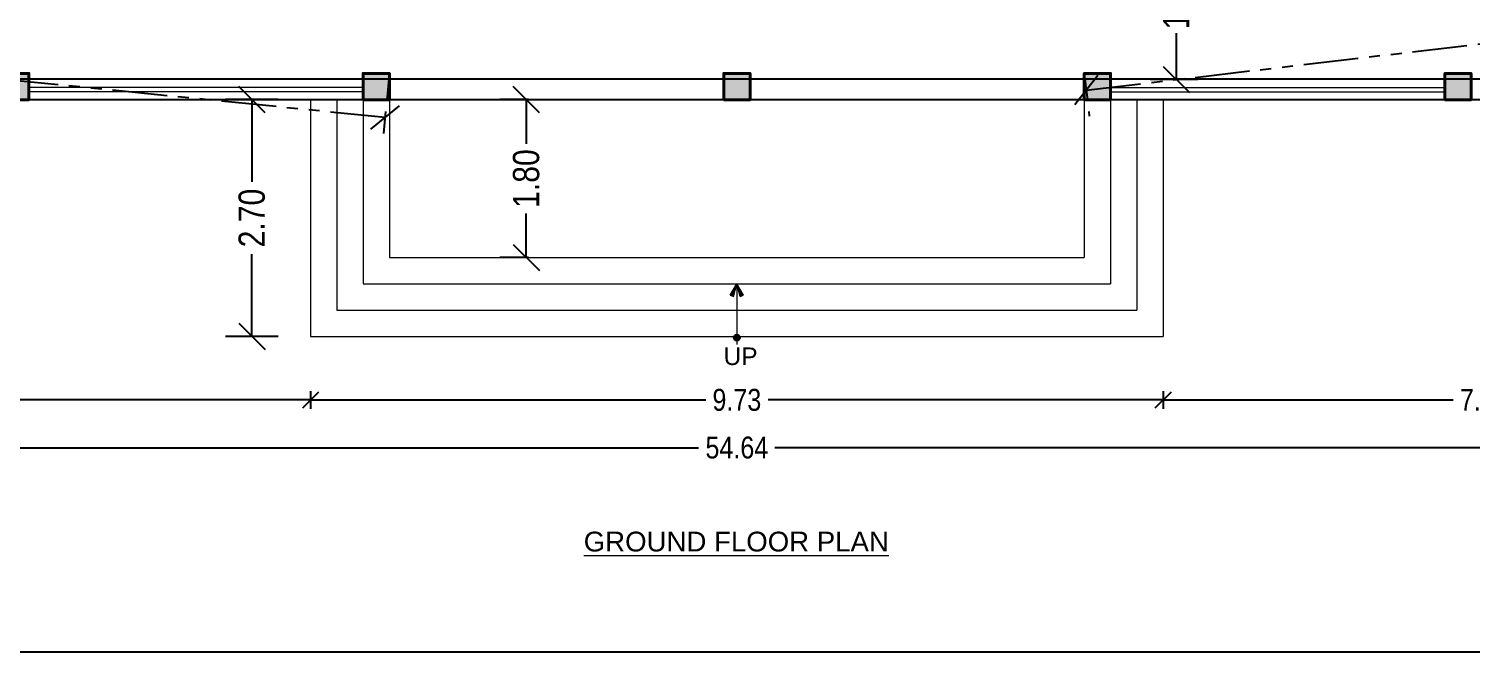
# Model space of a CAD drawing. Header units: metres. Extents: x 2792 to 3145, y -72 to 111.
# Drawn here: x 3020.9 to 3037.36, y -71.97 to -64.86 of the extents above; entities that cross this region are included whole.
import ezdxf
from ezdxf.enums import TextEntityAlignment as Align

# ---------------------------------------------------------------- set-up
doc = ezdxf.new("R2010")
doc.units = ezdxf.units.M
doc.header["$MEASUREMENT"] = 0
doc.header["$PDMODE"] = 35
doc.linetypes.add('HIDDEN', pattern=[0.375, 0.25, -0.125])
doc.linetypes.add('PHANTOM2', pattern=[1.25, 0.625, -0.125, 0.125, -0.125, 0.125, -0.125])
for name, color, linetype, lineweight in [('BEAM', 4, 'Continuous', 30), ('Col', 2, 'Continuous', 40), ('column', 6, 'Continuous', 9), ('DIM', 7, 'Continuous', 18), ('El', 9, 'Continuous', 20), ('Frame', 11, 'Continuous', 20), ('Stair', 52, 'Continuous', 18), ('Text', 7, 'Continuous', 5)]:
    doc.layers.add(name, color=color, linetype=linetype, lineweight=lineweight)
for name, color, linetype in [('BLK_1_FLR_0_BLT_UP_AREA', 44, 'Continuous'), ('BLK_1_FLR_0_CARPET_AREA', 56, 'Continuous'), ('DIST_EXIT', 7, 'Continuous')]:
    doc.layers.add(name, color=color, linetype=linetype)
doc.styles.add('SKR', font='ARIALN.TTF')
doc.styles.get("Standard").update_dxf_attribs({"font": 'arial.ttf'})
doc.dimstyles.new('SKR', dxfattribs={"dimtxt": 0.25, "dimasz": 0.18, "dimexe": 0.1, "dimexo": 0.0625, "dimgap": 0.09, "dimtad": 0, "dimzin": 0, "dimdsep": 46, "dimtxsty": 'SKR', "dimblk": 'OBLIQUE', "dimcen": 0.09, "dimclrd": 8, "dimclre": 8, "dimadec": 0, "dimazin": 0, "dimtfac": 1, "dimtofl": 0, "dimtmove": 2, "dimatfit": 3, "dimfxl": 0, "dimtolj": 1, "dimtzin": 0, "dimarcsym": 0})
doc.dimstyles.new('SKR12', dxfattribs={"dimtxt": 0.3, "dimasz": 0.3, "dimexe": 0.3, "dimexo": 0.0625, "dimgap": 0.09, "dimtad": 0, "dimzin": 0, "dimdsep": 46, "dimtxsty": 'SKR', "dimblk": 'OBLIQUE', "dimcen": 0.09, "dimclrd": 8, "dimclre": 8, "dimadec": 0, "dimazin": 0, "dimtfac": 1, "dimtofl": 0, "dimtmove": 2, "dimatfit": 3, "dimfxl": 0, "dimtolj": 1, "dimtzin": 0, "dimarcsym": 0})

# ---------------------------------------------------------------- blocks, each defined once
blk = doc.blocks.new('C3')
at = {"layer": 'column'}
blk.add_hatch(color=2, dxfattribs=at).paths.add_polyline_path([(300, -300), (300, 0), (0, 0), (0, -300)])
at = {"layer": 'column', "color": 6}
blk.add_lwpolyline([(0, -300), (300, -300), (300, 0), (0, 0)], close=True, dxfattribs=at)
blk = doc.blocks.new('_Oblique')
at = {"color": 0, "linetype": 'ByBlock', "lineweight": -2}
blk.add_line((-0.5, -0.5), (0.5, 0.5), dxfattribs=at)
blk = doc.blocks.new('*D40')
at = {"layer": 'Defpoints', "color": 0}
for p in [(3001.693, -64.908), (3024.113, -65.671), (3024.113, -69.096)]:
    blk.add_point(p, dxfattribs=at)
at = {"layer": 'DIM', "color": 8, "lineweight": -2}
for p, q in [((3001.693, -68.996), (3001.693, -69.196)), ((3001.693, -69.096), (3012.466, -69.096)), ((3024.113, -69.096), (3013.34, -69.096)), ((3024.113, -68.996), (3024.113, -69.196))]:
    blk.add_line(p, q, dxfattribs=at)
at = {"layer": 'DIM', "color": 8, "lineweight": -2, "xscale": 0.18, "yscale": 0.18, "zscale": 0.18, "rotation": 180}
blk.add_blockref('_Oblique', (3001.693, -69.096), dxfattribs=at)
at = {"layer": 'DIM', "color": 8, "lineweight": -2, "xscale": 0.18, "yscale": 0.18, "zscale": 0.18}
blk.add_blockref('_Oblique', (3024.113, -69.096), dxfattribs=at)
at = {"layer": 'DIM', "color": 0, "insert": (3012.903, -69.096), "char_height": 0.25, "attachment_point": 5, "style": 'SKR'}
blk.add_mtext('\\A1;22.42', dxfattribs=at)
blk = doc.blocks.new('*D41')
at = {"layer": 'Defpoints', "color": 0}
for p in [(3024.113, -65.671), (3033.843, -65.671), (3033.843, -69.096)]:
    blk.add_point(p, dxfattribs=at)
at = {"layer": 'DIM', "color": 8, "lineweight": -2}
for p, q in [((3024.113, -68.996), (3024.113, -69.196)), ((3024.113, -69.096), (3028.622, -69.096)), ((3033.843, -69.096), (3029.334, -69.096)), ((3033.843, -68.996), (3033.843, -69.196))]:
    blk.add_line(p, q, dxfattribs=at)
at = {"layer": 'DIM', "color": 8, "lineweight": -2, "xscale": 0.18, "yscale": 0.18, "zscale": 0.18, "rotation": 180}
blk.add_blockref('_Oblique', (3024.113, -69.096), dxfattribs=at)
at = {"layer": 'DIM', "color": 8, "lineweight": -2, "xscale": 0.18, "yscale": 0.18, "zscale": 0.18}
blk.add_blockref('_Oblique', (3033.843, -69.096), dxfattribs=at)
at = {"layer": 'DIM', "color": 0, "insert": (3028.978, -69.096), "char_height": 0.25, "attachment_point": 5, "style": 'SKR'}
blk.add_mtext('\\A1;9.73', dxfattribs=at)
blk = doc.blocks.new('*D42')
at = {"layer": 'Defpoints', "color": 0}
for p in [(3033.843, -65.671), (3041.173, -68.671), (3041.173, -69.096)]:
    blk.add_point(p, dxfattribs=at)
at = {"layer": 'DIM', "color": 8, "lineweight": -2}
for p, q in [((3033.843, -68.996), (3033.843, -69.196)), ((3033.843, -69.096), (3037.153, -69.096)), ((3041.173, -69.096), (3037.863, -69.096)), ((3041.173, -68.996), (3041.173, -69.196))]:
    blk.add_line(p, q, dxfattribs=at)
at = {"layer": 'DIM', "color": 8, "lineweight": -2, "xscale": 0.18, "yscale": 0.18, "zscale": 0.18, "rotation": 180}
blk.add_blockref('_Oblique', (3033.843, -69.096), dxfattribs=at)
at = {"layer": 'DIM', "color": 8, "lineweight": -2, "xscale": 0.18, "yscale": 0.18, "zscale": 0.18}
blk.add_blockref('_Oblique', (3041.173, -69.096), dxfattribs=at)
at = {"layer": 'DIM', "color": 0, "insert": (3037.508, -69.096), "char_height": 0.25, "attachment_point": 5, "style": 'SKR'}
blk.add_mtext('\\A1;7.33', dxfattribs=at)
blk = doc.blocks.new('*D47')
at = {"layer": 'Defpoints', "color": 0}
for p in [(3001.658, -64.908), (3056.298, -64.999), (3056.298, -69.64)]:
    blk.add_point(p, dxfattribs=at)
at = {"layer": 'DIM', "color": 8, "lineweight": -2}
for p, q in [((3001.658, -69.54), (3001.658, -69.74)), ((3056.298, -69.54), (3056.298, -69.74)), ((3001.658, -69.64), (3028.542, -69.64)), ((3056.298, -69.64), (3029.413, -69.64))]:
    blk.add_line(p, q, dxfattribs=at)
at = {"layer": 'DIM', "color": 8, "lineweight": -2, "xscale": 0.18, "yscale": 0.18, "zscale": 0.18, "rotation": 180}
blk.add_blockref('_Oblique', (3001.658, -69.64), dxfattribs=at)
at = {"layer": 'DIM', "color": 8, "lineweight": -2, "xscale": 0.18, "yscale": 0.18, "zscale": 0.18}
blk.add_blockref('_Oblique', (3056.298, -69.64), dxfattribs=at)
at = {"layer": 'DIM', "color": 0, "insert": (3028.978, -69.64), "char_height": 0.25, "attachment_point": 5, "style": 'SKR'}
blk.add_mtext('\\A1;54.64', dxfattribs=at)
blk = doc.blocks.new('Z$W@#478')
h = blk.add_hatch(color=256)
h.paths.add_polyline_path([(0, 0), (0.5, -0.87), (0.26, -0.97)])
h.paths.add_polyline_path([(-0.5, -0.87), (-0.26, -0.97), (0, 0)])
for p, q in [((-0.5, -0.87), (0, 0)), ((-0.26, -0.97), (0, 0)), ((0.5, -0.87), (0, 0)), ((0.26, -0.97), (0, 0)), ((-0.5, -0.87), (-0.26, -0.97)), ((0.26, -0.97), (0.5, -0.87))]:
    blk.add_line(p, q)
blk = doc.blocks.new('*D218')
at = {"layer": 'Defpoints', "color": 0}
for p in [(3026.663, -65.671), (3026.574, -67.471), (3026.663, -67.471)]:
    blk.add_point(p, dxfattribs=at)
at = {"layer": 'DIM', "color": 8, "lineweight": -2}
for p, q in [((3026.601, -65.671), (3026.274, -65.671)), ((3026.574, -65.671), (3026.574, -66.174)), ((3026.574, -67.471), (3026.574, -66.969)), ((3026.601, -67.471), (3026.274, -67.471))]:
    blk.add_line(p, q, dxfattribs=at)
at = {"layer": 'DIM', "color": 8, "lineweight": -2, "xscale": 0.3, "yscale": 0.3, "zscale": 0.3}
for p, rotation in [((3026.574, -65.671), 90), ((3026.574, -67.471), 270)]:
    blk.add_blockref('_Oblique', p, dxfattribs=dict(at, rotation=rotation))
at = {"layer": 'DIM', "color": 0, "insert": (3026.574, -66.571), "char_height": 0.3, "attachment_point": 5, "rotation": 90, "style": 'SKR'}
blk.add_mtext('\\A1;1.80', dxfattribs=at)
blk = doc.blocks.new('*D219')
at = {"layer": 'Defpoints', "color": 0}
for p in [(3023.443, -65.671), (3024.113, -65.671), (3024.113, -68.371)]:
    blk.add_point(p, dxfattribs=at)
at = {"layer": 'DIM', "color": 8, "lineweight": -2}
for p, q in [((3023.743, -65.671), (3023.143, -65.671)), ((3023.443, -65.671), (3023.443, -66.61)), ((3023.443, -68.371), (3023.443, -67.433)), ((3023.743, -68.371), (3023.143, -68.371))]:
    blk.add_line(p, q, dxfattribs=at)
at = {"layer": 'DIM', "color": 8, "lineweight": -2, "xscale": 0.3, "yscale": 0.3, "zscale": 0.3}
for p, rotation in [((3023.443, -65.671), 90), ((3023.443, -68.371), 270)]:
    blk.add_blockref('_Oblique', p, dxfattribs=dict(at, rotation=rotation))
at = {"layer": 'DIM', "color": 0, "insert": (3023.443, -67.021), "char_height": 0.3, "attachment_point": 5, "rotation": 90, "style": 'SKR'}
blk.add_mtext('\\A1;2.70', dxfattribs=at)
blk = doc.blocks.new('*D220')
at = {"layer": 'Defpoints', "color": 0}
for p in [(3034.301, -63.631), (3033.994, -65.441), (3034.301, -65.441)]:
    blk.add_point(p, dxfattribs=at)
at = {"layer": 'DIM', "color": 8, "lineweight": -2}
for p, q in [((3034.239, -63.631), (3033.694, -63.631)), ((3033.994, -63.631), (3033.994, -64.162)), ((3033.994, -65.441), (3033.994, -64.911)), ((3034.239, -65.441), (3033.694, -65.441))]:
    blk.add_line(p, q, dxfattribs=at)
at = {"layer": 'DIM', "color": 8, "lineweight": -2, "xscale": 0.3, "yscale": 0.3, "zscale": 0.3}
for p, rotation in [((3033.994, -63.631), 90), ((3033.994, -65.441), 270)]:
    blk.add_blockref('_Oblique', p, dxfattribs=dict(at, rotation=rotation))
at = {"layer": 'DIM', "color": 0, "insert": (3033.994, -64.536), "char_height": 0.3, "attachment_point": 5, "rotation": 90, "style": 'SKR'}
blk.add_mtext('\\A1;1.81', dxfattribs=at)
blk = doc.blocks.new('*D260')
at = {"layer": 'Defpoints', "color": 0}
for p in [(3005.323, -63.406), (3025.013, -65.371), (3024.963, -65.874)]:
    blk.add_point(p, dxfattribs=at)
at = {"layer": 'DIST_EXIT', "color": 8, "linetype": 'HIDDEN', "lineweight": -2}
for p, q in [((3005.317, -63.469), (3005.243, -64.208)), ((3025.007, -65.434), (3024.933, -66.173))]:
    blk.add_line(p, q, dxfattribs=at)
at = {"layer": 'DIST_EXIT', "color": 8, "linetype": 'PHANTOM2', "lineweight": -2}
for p, q in [((3005.273, -63.909), (3014.626, -64.843)), ((3024.963, -65.874), (3015.609, -64.941))]:
    blk.add_line(p, q, dxfattribs=at)
at = {"layer": 'DIST_EXIT', "color": 8, "lineweight": -2, "xscale": 0.3, "yscale": 0.3, "zscale": 0.3}
for p, rotation in [((3005.273, -63.909), 174.3009314214869), ((3024.963, -65.874), 354.3009314214869)]:
    blk.add_blockref('_Oblique', p, dxfattribs=dict(at, rotation=rotation))
at = {"layer": 'DIST_EXIT', "color": 0, "insert": (3015.118, -64.892), "char_height": 0.3, "attachment_point": 5, "rotation": 354.3009, "style": 'SKR'}
blk.add_mtext('\\A1;19.79', dxfattribs=at)
blk = doc.blocks.new('*D261')
at = {"layer": 'Defpoints', "color": 0}
for p in [(3049.703, -63.406), (3049.725, -63.597), (3032.943, -65.371)]:
    blk.add_point(p, dxfattribs=at)
at = {"layer": 'DIST_EXIT', "color": 8, "linetype": 'HIDDEN', "lineweight": -2}
for p, q in [((3049.71, -63.469), (3049.76, -63.895)), ((3032.95, -65.434), (3033, -65.86))]:
    blk.add_line(p, q, dxfattribs=at)
at = {"layer": 'DIST_EXIT', "color": 8, "linetype": 'PHANTOM2', "lineweight": -2}
for p, q in [((3049.725, -63.597), (3041.835, -64.522)), ((3032.965, -65.562), (3040.855, -64.637))]:
    blk.add_line(p, q, dxfattribs=at)
at = {"layer": 'DIST_EXIT', "color": 8, "lineweight": -2, "xscale": 0.3, "yscale": 0.3, "zscale": 0.3}
for p, rotation in [((3049.725, -63.597), 6.68702560900272), ((3032.965, -65.562), 186.6870256090026)]:
    blk.add_blockref('_Oblique', p, dxfattribs=dict(at, rotation=rotation))
at = {"layer": 'DIST_EXIT', "color": 0, "insert": (3041.345, -64.58), "char_height": 0.3, "attachment_point": 5, "rotation": 6.687, "style": 'SKR'}
blk.add_mtext('\\A1;16.87', dxfattribs=at)

msp = doc.modelspace()

# ---------------------------------------------------------------- hatches: boundary and pattern name
at = {"layer": 'DIM'}
h = msp.add_hatch(color=256, dxfattribs=at)
h.paths.add_polyline_path([(3028.97792, -68.34708, -0.41421356), (3029.01625, -68.38541), (3028.97792, -68.38541)])
h.paths.add_polyline_path([(3028.97792, -68.34708), (3028.97792, -68.38541), (3028.93958, -68.38541, -0.41421356)])
h.paths.add_polyline_path([(3028.93958, -68.38541), (3028.97792, -68.38541), (3028.97792, -68.42375, -0.41421356)])
h.paths.add_polyline_path([(3028.97792, -68.38541), (3029.01625, -68.38541, -0.41421356), (3028.97792, -68.42375)])

# ---------------------------------------------------------------- linework, layer by layer
msp.add_lwpolyline([(2999.48408, -24.29748), (3069.27932, -24.29748), (3069.27932, -71.97156), (2999.48408, -71.97156)], close=True)
at = {"layer": 'BLK_1_FLR_0_BLT_UP_AREA', "color": 24}
msp.add_lwpolyline([(3001.69292, -57.17147), (3056.26292, -57.17147), (3056.26292, -65.67147), (3001.69292, -65.67147)], close=True, dxfattribs=at)
at = {"layer": 'BLK_1_FLR_0_CARPET_AREA', "color": 24}
msp.add_lwpolyline([(3056.03292, -63.63147), (3001.92292, -63.63147), (3001.92292, -65.43292), (3056.03292, -65.43292)], close=True, dxfattribs=at)
at = {"layer": 'Col'}
for points in [[(3020.59792, -65.67147), (3020.89792, -65.67147), (3020.89792, -65.37147), (3020.59792, -65.37147)], [(3024.71292, -65.67147), (3025.01292, -65.67147), (3025.01292, -65.37147), (3024.71292, -65.37147)], [(3028.82792, -65.67147), (3029.12792, -65.67147), (3029.12792, -65.37147), (3028.82792, -65.37147)], [(3032.94292, -65.67147), (3033.24292, -65.67147), (3033.24292, -65.37147), (3032.94292, -65.37147)], [(3037.05792, -65.67147), (3037.35792, -65.67147), (3037.35792, -65.37147), (3037.05792, -65.37147)]]:
    msp.add_lwpolyline(points, close=True, dxfattribs=at)
at = {"layer": 'DIM'}
msp.add_line((3028.97792, -67.77147), (3028.97792, -68.46208), dxfattribs=at)
msp.add_circle((3028.97792, -68.38541), 0.03833, dxfattribs=at)
at = {"layer": 'El'}
for p, q in [((3024.71292, -65.44147), (3020.89792, -65.44147)), ((3037.05792, -65.44147), (3033.24292, -65.44147)), ((3024.71292, -65.67147), (3020.89792, -65.67147)), ((3025.01292, -65.67147), (3028.82792, -65.67147)), ((3032.94292, -65.67147), (3029.12792, -65.67147)), ((3037.05792, -65.67147), (3033.24292, -65.67147))]:
    msp.add_line(p, q, dxfattribs=at)
at = {"layer": 'Frame'}
for p, q in [((3024.71292, -65.53147), (3020.89792, -65.53147)), ((3024.71292, -65.58147), (3020.89792, -65.58147)), ((3033.24292, -65.53147), (3037.05791, -65.53147)), ((3033.24292, -65.58147), (3037.05791, -65.58147))]:
    msp.add_line(p, q, dxfattribs=at)
at = {"layer": 'Stair'}
for p, q in [((3024.11292, -65.67147), (3024.11292, -68.37147)), ((3024.41292, -65.67147), (3024.41292, -68.07147)), ((3024.71292, -65.67147), (3024.71292, -67.77147)), ((3025.01292, -65.67147), (3025.01292, -67.47147)), ((3032.94292, -65.67147), (3032.94292, -67.47147)), ((3033.24292, -65.67147), (3033.24292, -67.77147)), ((3033.54292, -65.67147), (3033.54292, -68.07147)), ((3033.84292, -65.67147), (3033.84292, -68.37147)), ((3025.01292, -67.47147), (3032.94292, -67.47147)), ((3024.71292, -67.77147), (3033.24292, -67.77147)), ((3024.41292, -68.07147), (3033.54292, -68.07147)), ((3024.11292, -68.37147), (3033.84292, -68.37147))]:
    msp.add_line(p, q, dxfattribs=at)

# ---------------------------------------------------------------- block references
at = {"layer": 'BEAM', "xscale": 0.001, "yscale": 0.001, "zscale": 0.001}
for p in [(3020.59792, -65.37147), (3024.71292, -65.37147), (3028.82792, -65.37147), (3032.94292, -65.37147), (3037.05792, -65.37147)]:
    msp.add_blockref('C3', p, dxfattribs=at)
at = {"layer": 'DIM', "xscale": 0.15, "yscale": 0.15, "zscale": 0.15}
msp.add_blockref('Z$W@#478', (3028.97792, -67.77147), dxfattribs=at)

# ---------------------------------------------------------------- texts
at = {"layer": 'Text'}
msp.add_text('UP', height=0.2, dxfattribs=at).set_placement((3028.8265, -68.59738), align=Align.MIDDLE_LEFT)
msp.add_text('%%UGROUND FLOOR PLAN', height=0.2254915, dxfattribs=at).set_placement((3028.97156, -70.71059), align=Align.MIDDLE_CENTER)

# ---------------------------------------------------------------- dimensions: what is measured, and where the dimension line sits
at = {"layer": 'DIM'}
for base, p1, p2, picture, middle in [((3033.99403, -65.44147), (3034.30123, -63.63147), (3034.30123, -65.44147), '*D220', (3033.99403, -64.53647)), ((3023.44257, -65.67147), (3024.11292, -68.37147), (3024.11292, -65.67147), '*D219', (3023.44257, -67.02147)), ((3026.57414, -67.47147), (3026.66307, -65.67147), (3026.66307, -67.47147), '*D218', (3026.57414, -66.57147))]:
    dim = msp.add_linear_dim(base=base, p1=p1, p2=p2, angle=90, dimstyle='SKR12', override={"dimpost": '\\X'}, dxfattribs=at)
    dim.commit()
    dim.dimension.update_dxf_attribs({"geometry": picture, "text_midpoint": middle})
for base, p1, p2, picture, middle in [((3056.29792, -69.63957), (3001.65791, -64.90805), (3056.29792, -64.99888), '*D47', (3028.97791, -69.63957)), ((3024.11292, -69.09585), (3001.69292, -64.90805), (3024.11292, -65.67147), '*D40', (3012.90292, -69.09585)), ((3033.84292, -69.09585), (3024.11292, -65.67147), (3033.84292, -65.67147), '*D41', (3028.97792, -69.09585)), ((3041.17292, -69.09585), (3033.84292, -65.67147), (3041.17292, -68.67147), '*D42', (3037.50792, -69.09585))]:
    dim = msp.add_linear_dim(base=base, p1=p1, p2=p2, dimstyle='SKR', override={"dimpost": '\\X'}, dxfattribs=at)
    dim.commit()
    dim.dimension.update_dxf_attribs({"geometry": picture, "text_midpoint": middle})
at = {"layer": 'DIST_EXIT'}
for p1, p2, distance, picture, middle in [((3005.32292, -63.40647), (3025.01292, -65.37147), -0.50552, '*D260', (3015.11772, -64.892)), ((3032.94292, -65.37147), (3049.70292, -63.40647), -0.19184, '*D261', (3041.34526, -64.57951))]:
    dim = msp.add_aligned_dim(p1=p1, p2=p2, distance=distance, dimstyle='SKR12', override={"dimpost": '\\X', "dimfxl": 75, "dimarcsym": 2}, dxfattribs=at)
    dim.commit()
    dim.dimension.update_dxf_attribs({"geometry": picture, "text_midpoint": middle})

doc.saveas('drawing.dxf')
